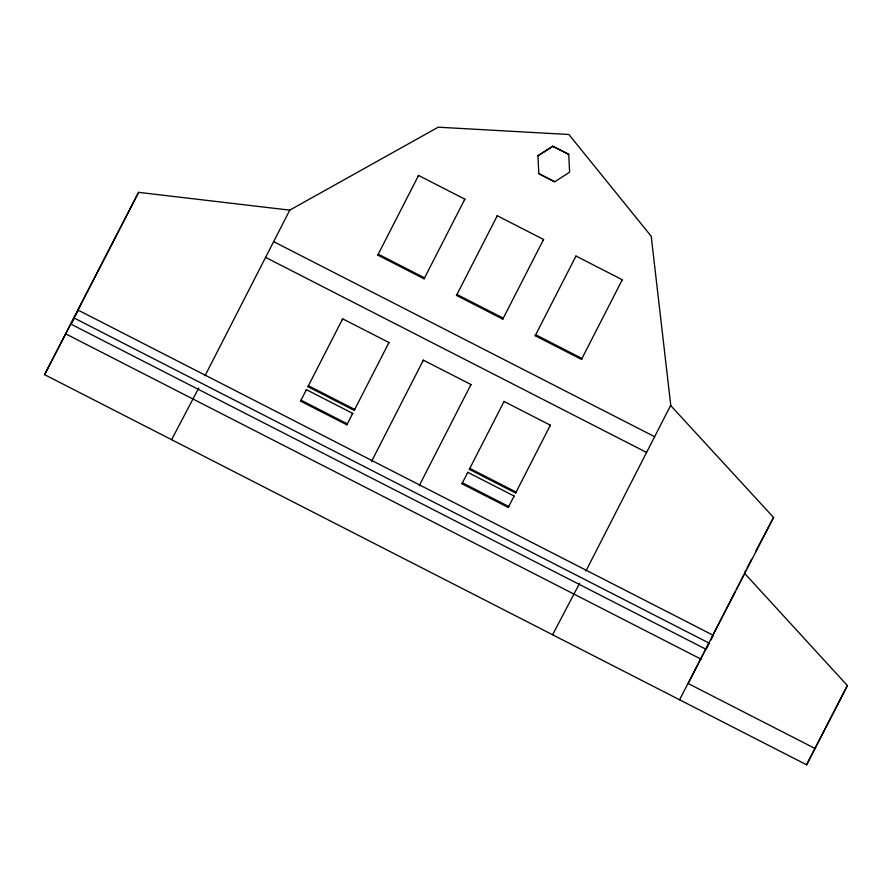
<?xml version="1.0" encoding="UTF-8"?>
<svg xmlns="http://www.w3.org/2000/svg" width="892" height="892" viewBox="0 0 892 892"><rect width="100%" height="100%" fill="white"/><g stroke="black" fill="none" stroke-linecap="round" stroke-linejoin="round"><path stroke-width="1.34" d="M744.575 573.322L847.4 685.58L806.58 764.801L44.6 374.662L138.594 192.349L289.755 210.144L438.217 127.199L568.873 134.491L651.205 236.246L670.751 405.213L585.921 570.991M44.6 374.662L138.594 192.349M198.771 387.953L171.599 439.689M205.06 375.666L289.755 210.144M300.548 401.11L306.413 389.681L352.719 413.397L346.854 424.815L300.548 401.11L301.039 400.185L347.345 423.89L346.854 424.815M307.941 386.682L342.673 318.834L388.968 342.539L354.236 410.387L307.941 386.682L308.431 385.745L354.726 409.461L354.236 410.387M377.773 255.101L418.549 175.445L464.855 199.161L424.079 278.806L377.773 255.101L378.264 254.175L424.57 277.88L424.079 278.806M371.551 461.409L423.365 360.156L470.987 384.541L419.173 485.794M456.481 295.408L497.257 215.752L543.562 239.457L502.787 319.113L456.481 295.408L456.972 294.472L503.278 318.176L502.787 319.113M535.2 335.704L575.976 256.049L622.27 279.754L581.495 359.409L535.2 335.704L535.691 334.768L581.985 358.484L581.495 359.409M461.945 483.743L467.809 472.325L514.104 496.03L508.239 507.459L461.945 483.743L462.435 482.817L508.73 506.522L508.239 507.459M469.326 469.315L504.058 401.467L550.364 425.183L515.632 493.02L469.326 469.315L469.816 468.389L516.122 492.094L515.632 493.02M579.644 583.245L552.583 634.758M744.53 572.865L745.79 570.401M747.05 567.936L751.465 559.317M709.084 642.675L688.178 683.528L815.177 748.555M712.251 636.475L735.064 591.898M736.335 589.422L743.939 574.559M679.581 699.774L773.576 517.471L670.617 405.481M806.58 764.801L847.4 685.58M75.151 316.337L78.373 310.249L713.355 635.36L710.779 640.233M342.182 319.771L342.673 318.834M418.058 176.382L418.549 175.445M305.923 390.618L306.413 389.681M388.477 343.476L388.968 342.539M464.353 200.087L464.855 199.161M352.217 414.323L352.719 413.397M496.766 216.678L497.257 215.752M422.875 361.082L423.365 360.156M537.943 155.799L552.862 146.221L568.739 154.349L569.609 172.223L554.69 181.79L538.813 173.661L537.943 155.799L552.862 146.221M538.813 173.661L554.69 181.79M568.739 154.349L552.772 146.388M543.072 240.383L543.562 239.457M470.497 385.467L470.987 384.541M575.485 256.985L575.976 256.049M503.567 402.403L504.058 401.467M467.319 473.251L467.809 472.325M621.78 280.69L622.27 279.754M549.873 426.108L550.364 425.183M513.614 496.955L514.104 496.03M756.003 550.698L773.576 517.471M273.643 241.632L654.639 436.701M265.593 257.375L646.577 452.445M66.086 334.043L701.067 659.166M74.337 318.121L71.115 324.209L706.096 649.32L709.318 643.232L74.337 318.121"/></g></svg>
